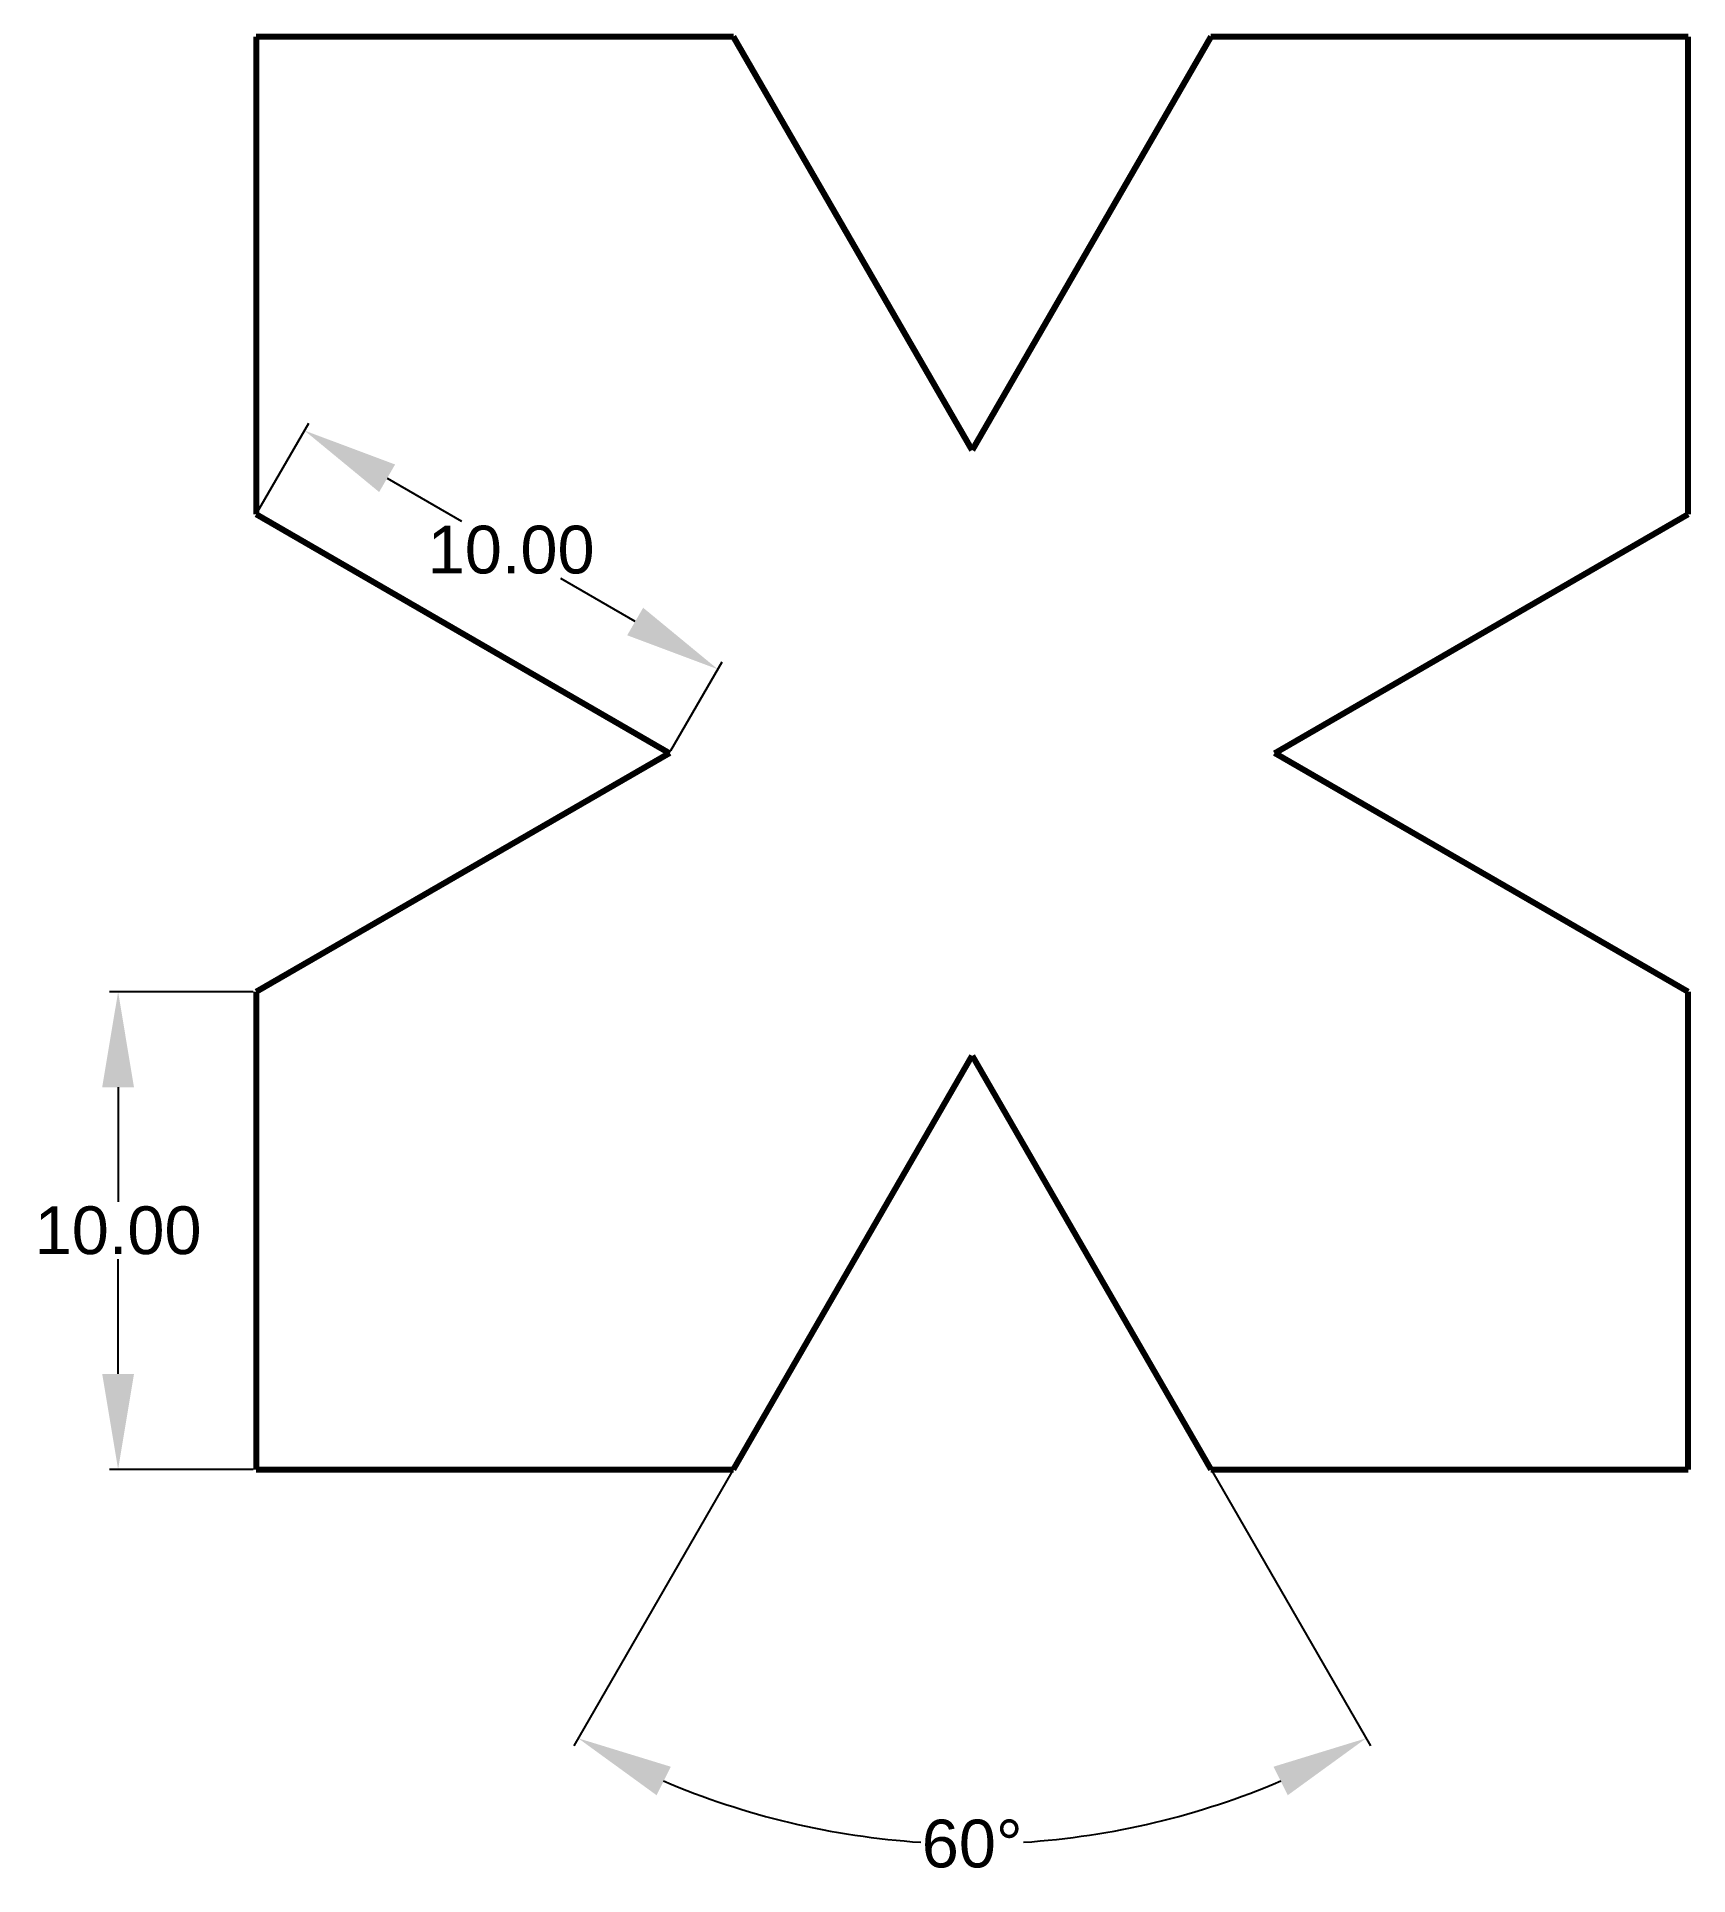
# Model space of a CAD drawing. Header units: millimetres. Extents: x 67.6 to 102.2, y 120.7 to 159.2.
import ezdxf

# ---------------------------------------------------------------- set-up
doc = ezdxf.new("R2010")
doc.units = ezdxf.units.MM
doc.layers.add('thick continuous', color=7, linetype='Continuous', lineweight=30)
doc.styles.get("Standard").update_dxf_attribs({"font": 'Arial.ttf'})
doc.dimstyles.get("Standard").update_dxf_attribs({"dimtxt": 1, "dimasz": 2, "dimexe": 0.18, "dimexo": 0.0625, "dimgap": 0.09, "dimtad": 0, "dimtih": 1, "dimtoh": 1, "dimzin": 0, "dimdsep": 46, "dimtxsty": 'Standard', "dimcen": 0.09, "dimadec": 0, "dimazin": 0, "dimtfac": 1, "dimtofl": 0, "dimtmove": 0, "dimatfit": 3, "dimfxl": 1, "dimtolj": 1, "dimtzin": 0, "dimarcsym": 0})

# ---------------------------------------------------------------- blocks, each defined once
blk = doc.blocks.new('*D8')
at = {"layer": 'Defpoints', "color": 0, "transparency": 16777216}
for p in [(72.172, 139.204), (69.282, 129.204), (72.172, 129.204)]:
    blk.add_point(p, dxfattribs=at)
at = {"layer": 'thick continuous', "color": 0, "lineweight": -2, "transparency": 16777216}
for p, q in [((72.109, 139.204), (69.102, 139.204)), ((69.282, 137.204), (69.282, 134.804)), ((69.282, 131.204), (69.282, 133.603)), ((72.109, 129.204), (69.102, 129.204))]:
    blk.add_line(p, q, dxfattribs=at)
at = {"layer": 'thick continuous', "color": 0, "transparency": 16777216}
for points in [[(68.948, 137.204), (69.615, 137.204), (69.282, 139.204)], [(68.948, 131.204), (69.615, 131.204), (69.282, 129.204)]]:
    blk.add_solid(points, dxfattribs=at)
at = {"layer": 'thick continuous', "color": 0, "lineweight": 5, "transparency": 16777216, "insert": (69.282, 134.204), "char_height": 1, "attachment_point": 5}
blk.add_mtext('\\A1;10.00', dxfattribs=at)
blk = doc.blocks.new('*D9')
at = {"layer": 'Defpoints', "color": 0, "transparency": 16777216}
for p in [(72.172, 149.204), (81.845, 145.958), (80.832, 144.204)]:
    blk.add_point(p, dxfattribs=at)
at = {"layer": 'thick continuous', "color": 0, "lineweight": -2, "transparency": 16777216}
for p, q in [((72.203, 149.258), (73.275, 151.114)), ((74.917, 149.958), (76.475, 149.059)), ((80.113, 146.958), (78.555, 147.858)), ((80.863, 144.258), (81.935, 146.114))]:
    blk.add_line(p, q, dxfattribs=at)
at = {"layer": 'thick continuous', "color": 0, "transparency": 16777216}
for points in [[(75.084, 150.247), (74.75, 149.67), (73.185, 150.958)], [(80.28, 147.247), (79.946, 146.67), (81.845, 145.958)]]:
    blk.add_solid(points, dxfattribs=at)
at = {"layer": 'thick continuous', "color": 0, "lineweight": 5, "transparency": 16777216, "insert": (77.515, 148.458), "char_height": 1, "attachment_point": 5}
blk.add_mtext('\\A1;10.00', dxfattribs=at)
blk = doc.blocks.new('*D10')
at = {"layer": 'Defpoints', "color": 0, "transparency": 16777216}
for p in [(87.172, 137.864), (87.172, 137.864), (82.172, 129.204), (92.172, 129.204), (84.306, 121.611)]:
    blk.add_point(p, dxfattribs=at)
at = {"layer": 'thick continuous', "color": 0, "lineweight": -2, "transparency": 16777216}
for p, q in [((82.141, 129.15), (78.83, 123.416)), ((92.203, 129.15), (95.514, 123.416))]:
    blk.add_line(p, q, dxfattribs=at)
for start, end in [(246.9477, 266.27), (273.73, 293.0523)]:
    blk.add_arc((87.172, 137.864), 16.504, start, end, dxfattribs=at)
at = {"layer": 'thick continuous', "color": 0, "transparency": 16777216}
for points in [[(80.561, 122.38), (80.858, 122.977), (78.92, 123.572)], [(93.485, 122.977), (93.783, 122.38), (95.424, 123.572)]]:
    blk.add_solid(points, dxfattribs=at)
at = {"layer": 'thick continuous', "color": 0, "lineweight": 5, "transparency": 16777216, "insert": (87.172, 121.361), "char_height": 1, "attachment_point": 5}
blk.add_mtext('\\A1;60°', dxfattribs=at)

msp = doc.modelspace()

# ---------------------------------------------------------------- linework, layer by layer
at = {"layer": 'thick continuous', "lineweight": 80}
for p, q in [((82.172, 159.204), (72.172, 159.204)), ((72.172, 159.204), (72.172, 149.204)), ((87.172, 150.544), (82.172, 159.204)), ((92.172, 159.204), (87.172, 150.544)), ((102.172, 159.204), (92.172, 159.204)), ((102.172, 149.204), (102.172, 159.204)), ((72.172, 149.204), (80.832, 144.204)), ((93.512, 144.204), (102.172, 149.204)), ((80.832, 144.204), (72.172, 139.204)), ((102.172, 139.204), (93.512, 144.204)), ((72.172, 139.204), (72.172, 129.204)), ((102.172, 129.204), (102.172, 139.204)), ((82.172, 129.204), (87.172, 137.864)), ((87.172, 137.864), (92.172, 129.204)), ((72.172, 129.204), (82.172, 129.204)), ((92.172, 129.204), (102.172, 129.204))]:
    msp.add_line(p, q, dxfattribs=at)

# ---------------------------------------------------------------- dimensions: what is measured, and where the dimension line sits
at = {"layer": 'thick continuous', "lineweight": 5}
dim = msp.add_aligned_dim(p1=(72.172, 149.204), p2=(80.832, 144.204), distance=2.026, dimstyle='Standard', dxfattribs=at)
dim.commit()
dim.dimension.update_dxf_attribs({"geometry": '*D9', "text_midpoint": (77.515, 148.458)})
dim = msp.add_linear_dim(base=(69.282, 129.204), p1=(72.172, 139.204), p2=(72.172, 129.204), angle=90, dimstyle='Standard', dxfattribs=at)
dim.commit()
dim.dimension.update_dxf_attribs({"geometry": '*D8', "text_midpoint": (69.282, 134.204)})
dim = msp.add_angular_dim_2l(base=(84.306, 121.611), line1=((87.172, 137.864), (92.172, 129.204)), line2=((82.172, 129.204), (87.172, 137.864)), dimstyle='Standard', dxfattribs=at)
dim.commit()
dim.dimension.update_dxf_attribs({"geometry": '*D10', "text_midpoint": (87.172, 121.361)})

doc.saveas('drawing.dxf')
